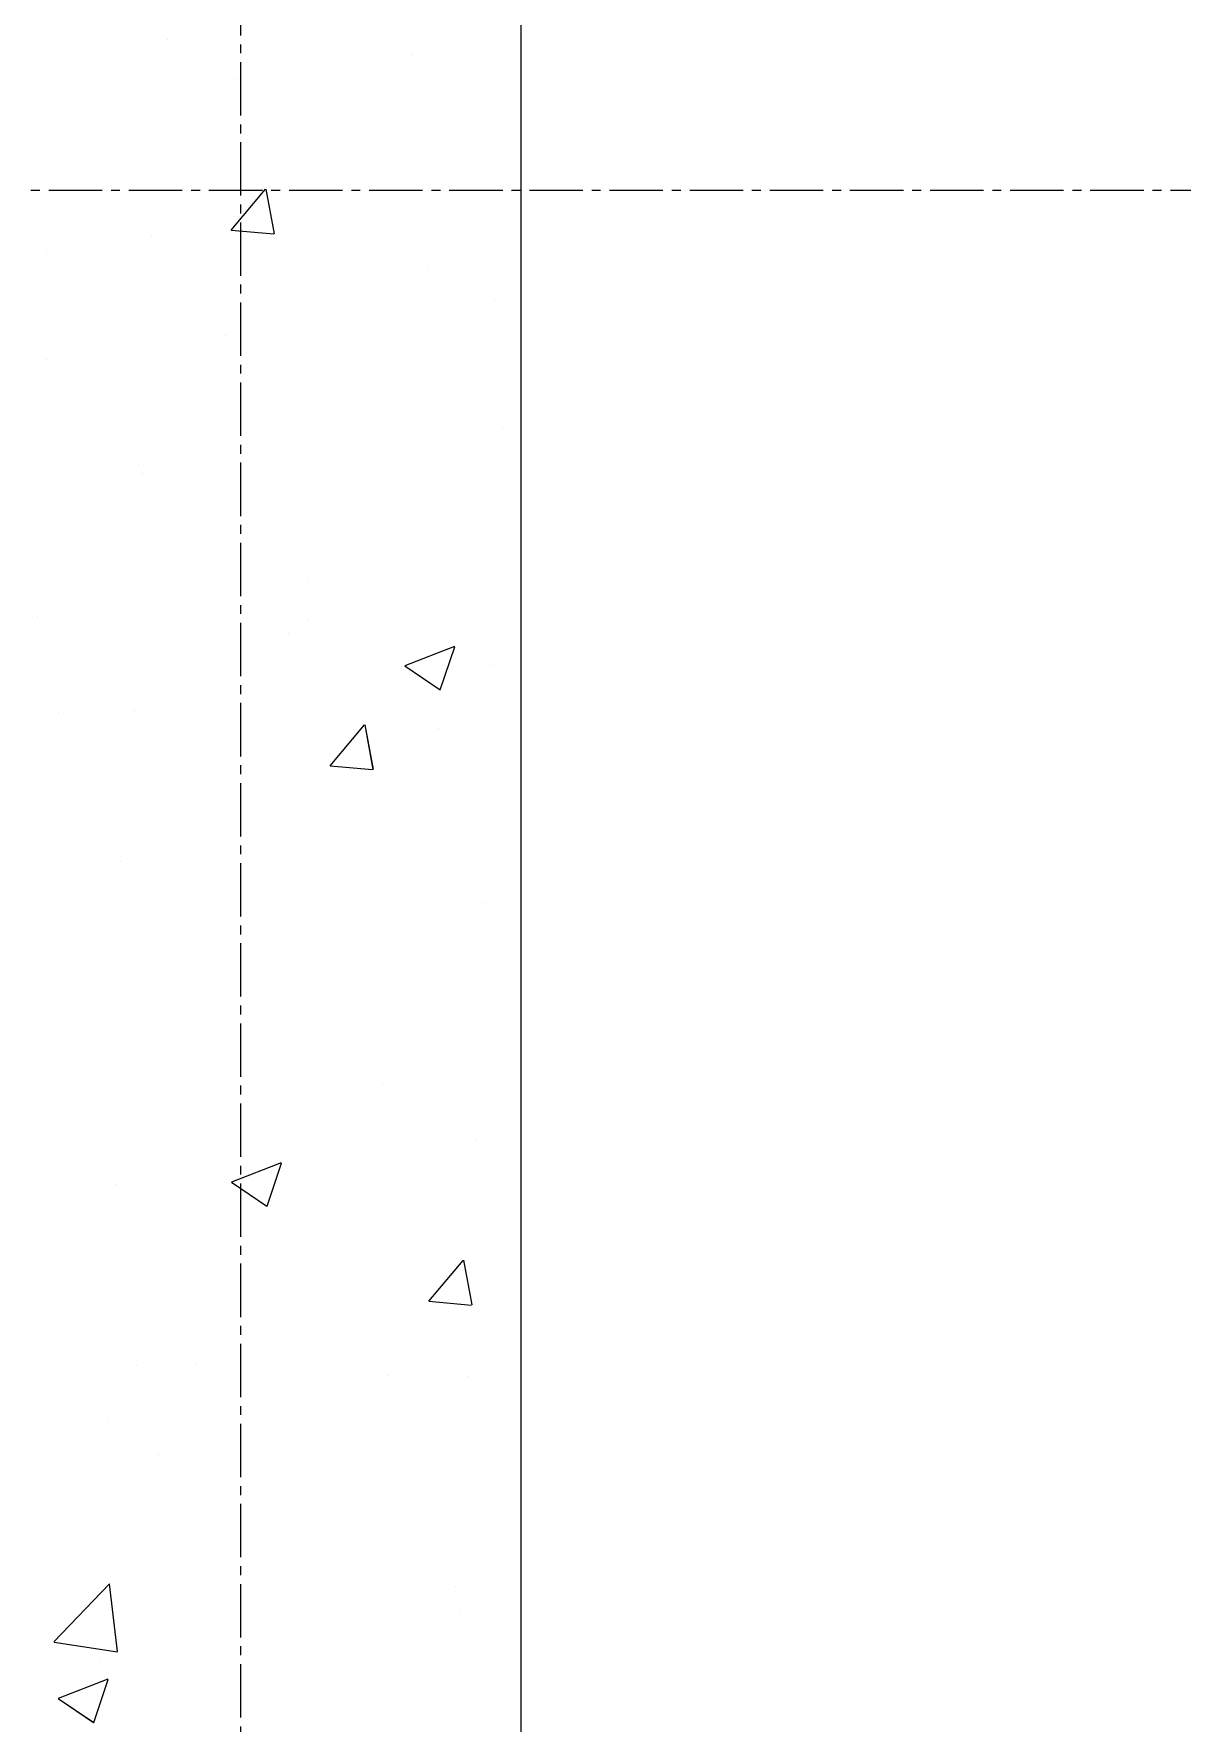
# Model space of a CAD drawing. Header units: millimetres. Extents: x 470010 to 1231400, y -134005 to 421770.
# Drawn here: x 672800 to 673209, y -19158 to -18555 of the extents above; entities that cross this region are included whole.
import ezdxf
from ezdxf.enums import TextEntityAlignment as Align

# ---------------------------------------------------------------- set-up
doc = ezdxf.new("R2010")
doc.units = ezdxf.units.MM
doc.linetypes.add('CENTER2', pattern=[28.575, 19.05, -3.175, 3.175, -3.175])
doc.layers.get('Defpoints').update_dxf_attribs({"color": 140})
doc.layers.add('АР_Стены ПЕНОблок', color=52, linetype='Continuous', lineweight=20)
doc.layers.add('АР_Штриховка', color=8, linetype='Continuous', lineweight=0)
doc.layers.add('РД_Оси_100', color=7, linetype='Continuous', lineweight=0, true_color=0x525252)
doc.styles.add('style1', font='ARIALN.TTF')

# ---------------------------------------------------------------- blocks, each defined once
blk = doc.blocks.new('СОШ_2200_АР_ОСИ_М100_28.05.24')
at = {"layer": 'РД_Оси_100', "color": 251, "linetype": 'CENTER2', "true_color": 0x636466}
for p, q in [((0, -6155), (0, 139938.679)), ((-5954.958, 75000), (119910, 75000))]:
    blk.add_line(p, q, dxfattribs=at)
blk = doc.blocks.new('A$C9108343f')
at = {"layer": 'АР_Стены ПЕНОблок', "color": 18, "linetype": 'Continuous', "lineweight": 20, "true_color": 0x000000}
blk.add_line((7254.96, 21355), (7254.96, 97555), dxfattribs=at)
at = {"layer": 'АР_Штриховка', "color": 18, "linetype": 'Continuous', "lineweight": 0, "true_color": 0x000000}
for p, q in [((7128.88, 81808.74), (7128.88, 81808.74)), ((7216.21, 81803.19), (7216.21, 81803.19)), ((7152.63, 81794.81), (7152.63, 81794.81)), ((7151.54, 81740.68), (7163.78, 81755.27)), ((7166.99, 81739.4), (7164.05, 81755.32)), ((7251.36, 81754.66), (7251.36, 81754.66)), ((7151.54, 81740.68), (7166.72, 81739.35)), ((7123.06, 81738.4), (7123.06, 81738.4)), ((7085.82, 81732.4), (7085.82, 81732.4)), ((7221.41, 81726.67), (7221.41, 81726.67)), ((7245.59, 81715.67), (7245.59, 81715.67)), ((7149.4, 81703.01), (7149.4, 81703.01)), ((7085.81, 81694.63), (7085.81, 81694.63)), ((7248.27, 81670.11), (7248.27, 81670.11)), ((7118.39, 81657.19), (7118.39, 81657.19)), ((7119.97, 81653.85), (7119.97, 81653.85)), ((7178.77, 81615.49), (7178.77, 81615.49)), ((7082.58, 81602.82), (7082.58, 81602.82)), ((7179.25, 81601.42), (7179.25, 81601.42)), ((7171.95, 81596.88), (7171.95, 81596.88)), ((7213.53, 81585.4), (7231.32, 81592.23)), ((7226.11, 81576.71), (7231.26, 81592.06)), ((7213.46, 81585.24), (7226.1, 81576.72)), ((7245.18, 81585.55), (7245.18, 81585.55)), ((7089.91, 81568.49), (7089.91, 81568.49)), ((7116.89, 81569.29), (7116.89, 81569.29)), ((7202.23, 81548.34), (7199.3, 81564.26)), ((7186.78, 81549.62), (7199.03, 81564.22)), ((7225.5, 81562.76), (7225.5, 81562.76)), ((7186.78, 81549.62), (7201.96, 81548.29)), ((7111.95, 81515.31), (7111.95, 81515.31)), ((7242.09, 81501), (7242.09, 81501)), ((7128.13, 81487.11), (7128.13, 81487.11)), ((7113.8, 81484.74), (7113.8, 81484.74)), ((7121.41, 81467.76), (7121.41, 81467.76)), ((7205.55, 81436.25), (7205.55, 81436.25)), ((7239.01, 81416.44), (7239.01, 81416.44)), ((7151.73, 81401.21), (7169.51, 81408.04)), ((7164.31, 81392.53), (7169.46, 81407.87)), ((7110.71, 81400.18), (7110.71, 81400.18)), ((7151.66, 81401.05), (7164.29, 81392.53)), ((7222.03, 81358.57), (7234.27, 81373.16)), ((7237.48, 81357.28), (7234.54, 81373.2)), ((7222.03, 81358.56), (7237.21, 81357.23)), ((7202.31, 81344.44), (7202.31, 81344.44)), ((7117.64, 81335.55), (7117.64, 81335.55)), ((7138.73, 81336.07), (7138.73, 81336.07)), ((7207.54, 81332.24), (7207.54, 81332.24)), ((7235.92, 81331.89), (7235.92, 81331.89)), ((7107.62, 81315.63), (7107.62, 81315.63)), ((7125.51, 81303.85), (7125.51, 81303.85)), ((7178.51, 81279.78), (7178.51, 81279.78)), ((7088.3, 81237.13), (7108.09, 81257.75)), ((7110.97, 81233.64), (7108.16, 81257.76)), ((7231.69, 81256.92), (7231.69, 81256.92)), ((7232.83, 81247.33), (7232.83, 81247.33)), ((7135.5, 81244.26), (7135.5, 81244.26)), ((7088.36, 81237.01), (7110.95, 81233.51)), ((7104.53, 81231.07), (7104.53, 81231.07)), ((7089.93, 81217.02), (7107.71, 81223.85)), ((7102.51, 81208.34), (7107.66, 81223.69)), ((7089.86, 81216.86), (7102.49, 81208.34))]:
    blk.add_line(p, q, dxfattribs=at)
at = {"layer": 'РД_Оси_100'}
blk.add_blockref('СОШ_2200_АР_ОСИ_М100_28.05.24', (7154.96, 6755), dxfattribs=at)
at = {"layer": 'Defpoints', "color": 18, "true_color": 0x000000, "style": 'style1'}
for p in [(143949.34, 316089.12), (143974.98, 281639.5), (143890.4, 273244.71), (143839.99, 264276.81), (143967.75, 254892.38), (12251.96, 104178.14), (12382.58, 96023.14)]:
    blk.add_attdef('АР-ПОМЕЩЕНИЕ:НАИМЕНОВАНИЕ', text='', height=100, dxfattribs=at).set_placement(p, align=Align.MIDDLE)
at = {"layer": 'Defpoints', "color": 18, "true_color": 0x000000, "style": 'style1', "flags": 8}
for p in [(143951.3, 279099.09), (143848.34, 269251.11), (143875.33, 260094.25), (144049.74, 250824.7), (163419.28, 238153.36), (155897.46, 237965.97), (183037.2, 237965.97), (143342.94, 237876.19)]:
    blk.add_attdef('АР-ПОМЕЩЕНИЕ:НАИМЕНОВАНИЕ', text='', height=100, dxfattribs=at).set_placement(p, align=Align.MIDDLE)

msp = doc.modelspace()

# ---------------------------------------------------------------- linework, layer by layer
at = {"layer": 'АР_Стены ПЕНОблок', "color": 18, "linetype": 'Continuous', "lineweight": 20, "true_color": 0x000000}
msp.add_line((672973.57, -79011.242), (672973.57, -2811.242), dxfattribs=at)
at = {"layer": 'АР_Штриховка', "color": 18, "linetype": 'Continuous', "lineweight": 0, "true_color": 0x000000}
for p, q in [((672870.151, -18625.562), (672882.396, -18610.969)), ((672885.603, -18626.846), (672882.666, -18610.924)), ((672870.151, -18625.567), (672885.333, -18626.895)), ((672932.145, -18780.844), (672949.929, -18774.017)), ((672944.723, -18789.529), (672949.873, -18774.18)), ((672932.073, -18781.001), (672944.708, -18789.523)), ((672905.395, -18816.619), (672917.64, -18802.026)), ((672920.846, -18817.902), (672917.909, -18801.981)), ((672905.394, -18816.624), (672920.576, -18817.952)), ((672870.343, -18965.032), (672888.127, -18958.205)), ((672882.921, -18973.716), (672888.071, -18958.367)), ((672870.271, -18965.189), (672882.906, -18973.711)), ((672940.638, -19007.676), (672952.883, -18993.083)), ((672956.089, -19008.959), (672953.152, -18993.038)), ((672940.638, -19007.681), (672955.82, -19009.009)), ((672806.916, -19129.11), (672826.699, -19108.491)), ((672829.581, -19132.605), (672826.775, -19108.482)), ((672806.972, -19129.229), (672829.562, -19132.733)), ((672808.54, -19149.22), (672826.325, -19142.393)), ((672821.119, -19157.904), (672826.269, -19142.555)), ((672808.469, -19149.377), (672821.104, -19157.899))]:
    msp.add_line(p, q, dxfattribs=at)

# ---------------------------------------------------------------- block references
msp.add_blockref('A$C9108343f', (665718.612, -100366.242))
at = {"layer": 'РД_Оси_100'}
msp.add_blockref('СОШ_2200_АР_ОСИ_М100_28.05.24', (672873.57, -93611.242), dxfattribs=at)

doc.saveas('drawing.dxf')
